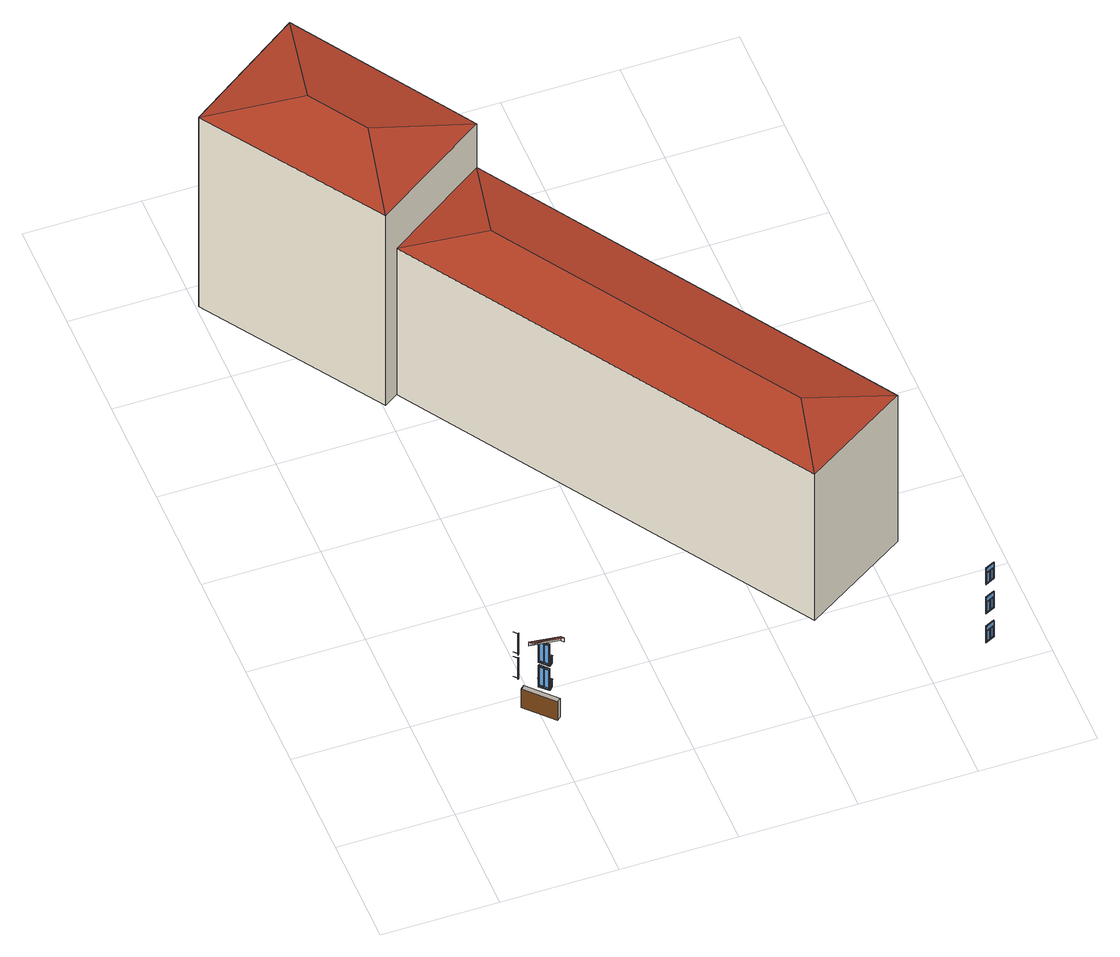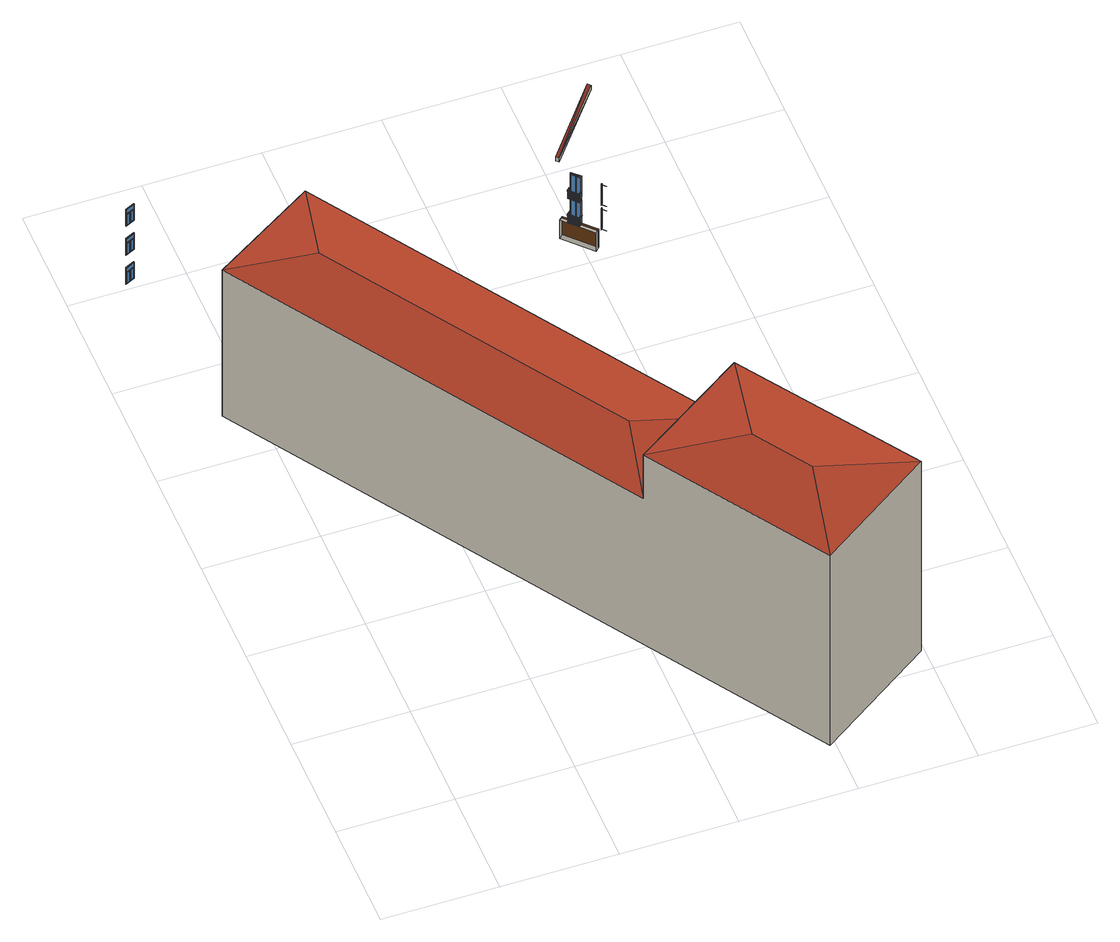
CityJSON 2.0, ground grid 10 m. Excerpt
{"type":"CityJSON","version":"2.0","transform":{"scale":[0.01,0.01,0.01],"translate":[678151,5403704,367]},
"CityObjects":{
"building1":{"type":"Building","attributes":{"measuredHeight":13.37},"children":["building1-1","building1-2"],"geometry":[{"type":"MultiSurface","lod":"3","boundaries":[[[0,1,2]],[[3,2,1]],[[4,5,6,7]],[[8,9,10,11]],[[12,13,14,15]],[[16,17,18,19]],[[20,21,22,23,24,25]],[[26,27,28,29,30,31]],[[24,25,32,33]],[[30,31,34,35]],[[36,37,38,39]],[[40,41,42,43]],[[15,14,5,4]],[[19,18,9,8]],[[44,45,46,47]],[[2,48,0]],[[2,3,49]],[[50,47,46,51]],[[45,52,51,46]],[[53,44,47,50]],[[54,55,56,57]],[[58,59,60,61]],[[62,63,64,65]],[[66,67,68,69]],[[70,71,72,73]],[[74,75,76,77]],[[78,79,80,81]],[[82,83,84,85]],[[57,56,86,87]],[[88,89,55,54]],[[61,60,90,91]],[[92,93,59,58]],[[54,57,87,88],[72,71,94,95]],[[58,61,91,92],[76,75,96,97]],[[71,70,98,94]],[[73,72,95,99]],[[75,74,100,96]],[[77,76,97,101]],[[98,99,73,70]],[[100,101,77,74]],[[102,80,79,103],[70,98,99,73]],[[104,84,83,105],[74,100,101,77]],[[106,103,79,78]],[[107,105,83,82]],[[81,80,102,108]],[[85,84,104,109]],[[89,86,110,111]],[[93,90,112,113]],[[65,114,115,62],[116,110,86,56,55,89,111,117]],[[69,118,119,66],[120,112,90,60,59,93,113,121]],[[86,89,88,87]],[[90,93,92,91]],[[111,110,122,123]],[[113,112,124,125]],[[94,98,99,95]],[[96,100,101,97]],[[126,114,65,64]],[[63,62,115,127]],[[128,118,69,68]],[[67,66,119,129]],[[130,131,132,133]],[[134,135,136,137]],[[108,102,103,106]],[[109,104,105,107]],[[138,139,140,141]],[[142,143,144,145]],[[106,138,141,108]],[[107,142,145,109]],[[64,126,127,63],[78,81,108,141,146,147,138,106]],[[68,128,129,67],[82,85,109,145,148,149,142,107]],[[150,117,111,123]],[[151,121,113,125]],[[122,110,116,152]],[[124,112,120,153]],[[152,154,133,130,155,150,123,122]],[[153,156,137,134,157,151,125,124]],[[133,132,158,154]],[[130,155,159,131]],[[137,136,160,156]],[[134,157,161,135]],[[162,163,140,139],[131,159,158,132]],[[164,165,144,143],[135,161,160,136]],[[132,131,159,158]],[[136,135,161,160]],[[147,162,139,138]],[[149,164,143,142]],[[141,140,163,146]],[[145,144,165,148]],[[152,116,117,150,155,154]],[[153,120,121,151,157,156]],[[155,154,158,159]],[[157,156,160,161]],[[114,126,127,115]],[[118,128,129,119]],[[146,163,162,147]],[[148,165,164,149]],[[52,53,50,51]],[[2,49,166,48]]],"semantics":{"surfaces":[{"type":"WallSurface"},{"type":"RoofSurface","materialUncertainty":"1"},{"type":"Window","frameMaterialClass":"Plastic","frameMaterialUncertainty":"0.3","paneMaterialClass":"Glass"},{"type":"Door","klumMaterialClass":"Wood","klumMaterialIndex":"L001","materialUncertainty":"0.3"},{"type":"OuterCeilingSurface"},{"type":"OuterFloorSurface"},{"type":"WallSurface","klumMaterialClass":"Plaster","klumMaterialIndex":"I002"}],"values":[0,1,2,2,2,2,2,2,2,2,2,2,2,2,0,0,1,3,4,5,2,2,2,2,2,2,2,2,2,2,2,2,2,2,2,2,2,2,2,2,2,2,2,2,2,2,2,2,2,2,2,2,2,2,2,2,2,2,2,2,2,2,2,2,2,2,2,2,2,2,2,2,2,2,2,2,2,2,2,2,2,2,2,2,2,2,2,2,2,2,2,2,2,2,2,2,0,6]}}]},
"building1-1":{"type":"BuildingInstallation","attributes":{"materialUncertainty":"0.3","materialClass":"Metal","materialName":"Steel","relationToConstruction":"outside"},"parents":["building1"],"geometry":[{"type":"MultiSurface","lod":"3","boundaries":[[[167,168,169,170]],[[171,172,173,174]],[[175,176,177,178]],[[172,179,180,171]],[[181,182,183,184]],[[185,173,174,186]],[[179,180,186,185]],[[187,188,189,190]],[[191,187,188,192]],[[193,194,195,196]],[[197,198,193,194]],[[199,200,201,202]],[[203,204,205,206]],[[207,208,209,210]],[[211,191,192,171,180,176,175,212,213,214,215,216,217,218,219,220,221,222,223,224,225,226,227,228,229,230,231]],[[232,233,199,200]],[[234,235,236,237,238,239,240,241,242,243,244,245,246,247,248,249,250,251,252,253,187,191,211,254]],[[255,256,257]],[[230,258,204,203,259,260,261,262,263,264,265,266,267,268,269,270,271,272,273,274,207,210,231]],[[233,258,202,199]],[[207,274,275,276,273,272,277,278,272,271,279,270,269,280,281,268,267,282,283,266,265,284,264,263,285,286,262,261,287,288,260,259,289,290,259,203,291,292,204,258,233,232,230,229,293,294,228,227,295,296,226,225,198,197,224,223,297,298,222,221,299,300,220,219,301,302,218,217,303,304,216,215,305,306,214,213,307,308,212,175,309,310,176,180,179,172,171,192,188,187,253,311,312,252,251,313,314,250,249,315,316,248,247,317,318,247,246,319,245,244,320,321,243,242,322,323,241,240,324,239,238,325,326,237,236,327,328,235,234,208]],[[208,234,254,209]],[[232,233,258,230]],[[231,210,209,254,211]],[[230,232,200,201]],[[279,271,270]],[[273,276,329,330]],[[278,277,331,332]],[[276,275,333,329]],[[172,179,185,173]],[[334,335,336,337]],[[338,339,340]],[[271,270,339,340]],[[275,274,341,333]],[[278,277,272]],[[289,259,257,255]],[[270,279,338,339]],[[263,262,342,343]],[[276,275,274,273]],[[277,272,344,331]],[[281,280,269,268]],[[333,329,330,341]],[[345,346,347,348]],[[191,187,190,349]],[[279,271,340,338]],[[281,280,350,351]],[[341,274,273,330]],[[280,269,352,350]],[[335,334,348,347,353],[329,333,341,330],[338,340,339],[332,331,344],[351,350,352,354],[355,356,357,358],[359,360,361],[362,363,343,342],[364,365,366,367],[256,255,257],[368,369,206,205],[200,199,202,201]],[[292,291,203,204]],[[331,332,344]],[[265,264,361,360]],[[288,287,261,260]],[[350,351,354,352]],[[259,290,256,257]],[[283,282,356,355]],[[284,265,264]],[[348,334,337,345]],[[285,263,343,363]],[[287,261,366,365]],[[262,286,362,342]],[[264,284,359,361]],[[266,283,355,358]],[[267,266,358,357]],[[258,230,201,202]],[[290,289,255,256]],[[288,287,365,364]],[[269,268,354,352]],[[261,260,367,366]],[[268,281,351,354]],[[363,362,342,343]],[[291,203,206,369]],[[292,291,369,368]],[[272,278,332,344]],[[286,285,263,262]],[[283,282,267,266]],[[284,265,360,359]],[[260,288,364,367]],[[282,267,357,356]],[[286,285,363,362]],[[369,368,205,206]],[[365,364,367,366]],[[290,289,259]],[[356,355,358,357]],[[359,361,360]],[[204,292,368,205]],[[370,347,346,371]],[[217,216,372,373]],[[302,301,374,375]],[[299,221,376,377]],[[298,297,378,379]],[[301,219,380,374]],[[220,300,381,382]],[[229,228,383,384]],[[225,224,195,196]],[[298,297,223,222]],[[224,197,194,195]],[[385,386,387,388]],[[297,223,389,378]],[[226,296,386,387]],[[307,213,184,181]],[[293,229,384,390]],[[390,391,383,384]],[[310,309,392,393]],[[308,307,181,182]],[[300,299,377,381]],[[219,218,394,380]],[[216,304,395,372]],[[377,381,382,376]],[[303,217,373,396]],[[304,303,396,395]],[[212,308,182,183]],[[223,222,397,389]],[[218,302,375,394]],[[306,305,215,214]],[[398,399,400,401]],[[176,310,393,177]],[[304,303,217,216]],[[302,301,219,218]],[[308,307,213,212]],[[310,309,175,176]],[[309,175,178,392]],[[221,220,382,376]],[[378,379,397,389]],[[180,171,174,186]],[[392,393,177,178]],[[222,298,379,397]],[[306,305,398,399]],[[300,299,221,220]],[[305,215,401,398]],[[215,214,400,401]],[[213,212,183,184]],[[214,306,399,400]],[[396,395,372,373]],[[374,375,394,380]],[[294,293,229,228]],[[295,227,388,385]],[[296,295,227,226]],[[294,293,390,391]],[[198,225,196,193]],[[296,295,385,386]],[[227,226,387,388]],[[197,198,225,224]],[[228,294,391,383]],[[192,191,349,402]],[[190,349,402,189]],[[312,311,403,404]],[[240,239,405,406]],[[327,236,407,408]],[[239,324,409,405]],[[326,325,410,411]],[[405,406,409]],[[238,237,412,413]],[[414,370,371,415]],[[236,235,328,327]],[[237,326,411,412]],[[236,235,416,407]],[[238,237,326,325]],[[242,241,323,322]],[[240,239,324]],[[311,253,417,403]],[[244,243,418,419]],[[316,315,420,421]],[[247,318,422,423]],[[328,327,408,424]],[[412,413,410,411]],[[246,245,425,426]],[[241,323,427,428]],[[317,247,423,429]],[[314,313,169,170]],[[235,328,424,416]],[[245,319,430,425]],[[247,318,317]],[[318,317,429,422]],[[242,241,428,431]],[[321,320,432,433]],[[416,407,408,424]],[[434,414,415,435]],[[243,321,433,418]],[[325,238,413,410]],[[248,316,421,436]],[[315,249,437,420]],[[252,312,404,438]],[[188,192,402,189]],[[324,240,406,409]],[[253,252,438,417]],[[323,322,439,427]],[[320,244,419,432]],[[251,250,167,168]],[[250,314,170,167]],[[319,246,426,430]],[[244,243,321,320]],[[322,242,431,439]],[[313,251,168,169]],[[249,248,316,315]],[[425,426,430]],[[438,417,403,404]],[[249,248,436,437]],[[423,429,422]],[[418,419,432,433]],[[428,431,439,427]],[[246,245,319]],[[436,437,420,421]],[[251,250,314,313]],[[253,252,312,311]],[[440,353,347,370,414,434],[168,167,170,169],[182,181,184,183],[173,185,186,174],[194,193,196,195],[386,385,388,387],[391,390,384,383],[381,377,376,382],[399,398,401,400],[379,378,389,397],[393,392,178,177],[395,396,373,372],[375,374,380,394],[349,190,189,402],[406,405,409],[413,412,411,410],[407,416,424,408],[426,425,430],[417,438,404,403],[423,422,429],[419,418,433,432],[431,428,427,439],[437,436,421,420]],[[336,441,435,415,371,346,345,337]],[[441,440,434,435]],[[440,441,336,335,353]]]}]},
"building1-2":{"type":"BuildingInstallation","attributes":{"materialUncertainty":"0.3","materialClass":"Metal","materialName":"Steel","relationToConstruction":"outside"},"parents":["building1"],"geometry":[{"type":"MultiSurface","lod":"3","boundaries":[[[442,443,444,445]],[[446,447,448,449]],[[450,451,452,453]],[[447,454,455,446]],[[456,457,458,459]],[[460,448,449,461]],[[454,455,461,460]],[[462,463,464,465]],[[466,462,463,467]],[[468,469,470,471]],[[472,473,468,469]],[[474,475,476]],[[477,478,479,480]],[[481,482,483,484]],[[485,466,467,446,455,451,450,486,487,488,489,490,491,492,493,494,495,496,497,498,499,500,501,502,503,504,505]],[[506,507,474,475]],[[508,509,510,511,512,513,514,515,516,517,518,519,520,521,522,523,524,525,462,466,485,526]],[[527,528,529,530]],[[504,478,477,531,532,533,534,535,536,537,538,539,540,541,542,543,544,545,546,547,481,484,505]],[[507,504,476,474]],[[481,547,548,549,546,545,550,551,545,544,552,553,543,542,554,555,541,540,556,557,539,538,558,537,536,559,560,535,534,561,562,533,532,563,564,531,477,565,566,478,504,507,506,504,503,567,568,502,501,569,570,500,499,473,472,498,497,571,572,496,495,573,574,494,493,575,576,492,491,577,578,490,489,579,580,488,487,581,582,486,450,583,584,451,455,454,447,446,467,463,462,525,585,586,525,524,587,588,523,522,589,521,520,590,591,520,519,592,518,517,593,594,516,515,595,596,514,513,597,598,513,512,599,600,511,510,601,602,509,508,482]],[[482,508,526,483]],[[506,507,504]],[[505,484,483,526,485]],[[504,506,475,476]],[[553,552,544,543]],[[546,549,603,604]],[[553,552,605,606]],[[551,550,607,608]],[[549,548,609,603]],[[447,454,460,448]],[[610,611,612,613]],[[605,606,614,615]],[[544,543,614,615]],[[548,547,616,609]],[[551,550,545]],[[563,532,530,527]],[[543,553,606,614]],[[536,535,617,618]],[[549,548,547,546]],[[550,545,619,607]],[[555,554,542,541]],[[609,603,604,616]],[[620,621,622,623]],[[466,462,465,624]],[[552,544,615,605]],[[555,554,625,626]],[[616,547,546,604]],[[554,542,627,625]],[[611,610,623,622,628],[603,609,616,604],[606,605,615,614],[608,607,619],[626,625,627,629],[630,631,632,633],[634,635,636],[637,638,618,617],[639,640,641,642],[528,527,530,529],[643,644,480,479],[475,474,476]],[[566,565,477,478]],[[607,608,619]],[[538,537,636,635]],[[562,561,534,533]],[[625,626,629,627]],[[531,564,528,529]],[[557,556,631,630]],[[558,538,537]],[[623,610,613,620]],[[559,536,618,638]],[[561,534,641,640]],[[532,531,529,530]],[[535,560,637,617]],[[537,558,634,636]],[[539,557,630,633]],[[540,539,633,632]],[[564,563,527,528]],[[562,561,640,639]],[[542,541,629,627]],[[534,533,642,641]],[[541,555,626,629]],[[638,637,617,618]],[[565,477,480,644]],[[566,565,644,643]],[[545,551,608,619]],[[560,559,536,535]],[[557,556,540,539]],[[558,538,635,634]],[[533,562,639,642]],[[556,540,632,631]],[[560,559,638,637]],[[644,643,479,480]],[[640,639,642,641]],[[564,563,532,531]],[[631,630,633,632]],[[634,636,635]],[[478,566,643,479]],[[645,622,621,646]],[[491,490,647,648]],[[576,575,649,650]],[[573,495,651,652]],[[572,571,653,654]],[[575,493,655,649]],[[494,574,656,657]],[[503,502,658,659]],[[499,498,470,471]],[[572,571,497,496]],[[498,472,469,470]],[[660,661,662,663]],[[571,497,664,653]],[[500,570,661,662]],[[581,487,459,456]],[[567,503,659,665]],[[665,666,658,659]],[[584,583,667,668]],[[582,581,456,457]],[[574,573,652,656]],[[493,492,669,655]],[[490,578,670,647]],[[652,656,657,651]],[[577,491,648,671]],[[578,577,671,670]],[[486,582,457,458]],[[497,496,672,664]],[[492,576,650,669]],[[580,579,489,488]],[[673,674,675,676]],[[451,584,668,452]],[[578,577,491,490]],[[576,575,493,492]],[[582,581,487,486]],[[584,583,450,451]],[[583,450,453,667]],[[495,494,657,651]],[[653,654,672,664]],[[455,446,449,461]],[[667,668,452,453]],[[496,572,654,672]],[[580,579,673,674]],[[574,573,495,494]],[[579,489,676,673]],[[489,488,675,676]],[[487,486,458,459]],[[488,580,674,675]],[[671,670,647,648]],[[649,650,669,655]],[[568,567,503,502]],[[569,501,663,660]],[[570,569,501,500]],[[568,567,665,666]],[[473,499,471,468]],[[570,569,660,661]],[[501,500,662,663]],[[472,473,499,498]],[[502,568,666,658]],[[467,466,624,677]],[[465,624,677,464]],[[586,585,678,679]],[[601,510,680,681]],[[513,598,682,683]],[[600,599,684,685]],[[683,686,682]],[[512,511,687,688]],[[689,645,646,690]],[[510,509,602,601]],[[511,600,685,687]],[[510,509,691,680]],[[512,511,600,599]],[[515,514,596,595]],[[513,598,597]],[[585,525,692,678]],[[517,516,693,694]],[[520,591,695,696]],[[598,597,686,682]],[[602,601,681,697]],[[687,688,684,685]],[[519,518,698,699]],[[514,596,700,701]],[[590,520,696,702]],[[588,587,444,445]],[[509,602,697,691]],[[518,592,703,698]],[[520,591,590]],[[591,590,702,695]],[[515,514,701,704]],[[594,593,705,706]],[[691,680,681,697]],[[707,689,690,708]],[[516,594,706,693]],[[599,512,688,684]],[[521,589,709,710]],[[589,522,711,709]],[[525,586,679,692]],[[463,467,677,464]],[[597,513,683,686]],[[596,595,712,700]],[[593,517,694,705]],[[524,523,442,443]],[[523,588,445,442]],[[592,519,699,703]],[[517,516,594,593]],[[595,515,704,712]],[[587,524,443,444]],[[522,521,589]],[[698,699,703]],[[692,678,679]],[[522,521,710,711]],[[696,702,695]],[[693,694,705,706]],[[701,704,712,700]],[[519,518,592]],[[710,711,709]],[[524,523,588,587]],[[525,586,585]],[[713,628,622,645,689,707],[443,442,445,444],[457,456,459,458],[448,460,461,449],[469,468,471,470],[661,660,663,662],[666,665,659,658],[656,652,651,657],[674,673,676,675],[654,653,664,672],[668,667,453,452],[670,671,648,647],[650,649,655,669],[624,465,464,677],[683,682,686],[688,687,685,684],[680,691,697,681],[699,698,703],[692,679,678],[696,695,702],[694,693,706,705],[704,701,700,712],[711,710,709]],[[612,714,708,690,646,621,620,613]],[[714,713,707,708]],[[713,714,612,611,628]]]}]},
"building2":{"type":"Building","attributes":{"dataAvailable":"NotSufficient","measuredHeight":22.75},"geometry":[{"type":"MultiSurface","lod":"3","boundaries":[[[715,716,717]],[[718,719,715,717]],[[716,715,719,720]],[[719,718,720]],[[721,722,723,724]],[[723,725,724]],[[722,721,726]],[[725,723,722,726]],[[727,728,725,726]],[[729,727,726,721]],[[730,731,717,716]],[[731,729,721,724,718,717]],[[732,730,716,720]],[[732,720,718,724,725,728]],[[729,731,730,732,728,727]]],"semantics":{"surfaces":[{"type":"RoofSurface"},{"type":"WallSurface"},{"type":"GroundSurface"}],"values":[0,0,0,0,0,0,0,0,1,1,1,1,1,1,2]}}]},
"building3":{"type":"Building","attributes":{"measuredHeight":16.21},"geometry":[{"type":"MultiSurface","lod":"3","boundaries":[[[733,734,735,736]],[[737,738,734,735]],[[739,740,741,742]],[[743,744,740,741]],[[745,746,747,748]],[[749,750,746,747]],[[751,752,753,754]],[[755,756,757,758]],[[759,760,761,762]],[[763,764,765,766]],[[767,768,769,770]],[[771,772,773,774]],[[775,753,752,776]],[[777,757,756,778]],[[779,761,760,780]],[[776,781,782,775]],[[778,783,784,777]],[[780,785,786,779]],[[787,788,789,790]],[[791,792,793,794]],[[795,796,797,798]],[[799,800,801,802]],[[803,804,805,806]],[[807,808,809,810]],[[766,765,811,812]],[[813,814,764,763]],[[770,769,815,816]],[[817,818,768,767]],[[774,773,819,820]],[[821,822,772,771]],[[823,824,825,826]],[[827,828,829,830]],[[831,832,833,834]],[[814,811,765,764],[823,824,825,826]],[[818,815,769,768],[827,828,829,830]],[[822,819,773,772],[831,832,833,834]],[[823,835,836,826]],[[827,837,838,830]],[[831,839,840,834]],[[787,790,841,842],[843,836,835,844]],[[791,794,845,846],[847,838,837,848]],[[795,798,849,850],[851,840,839,852]],[[790,789,853,841]],[[842,854,788,787]],[[794,793,855,845]],[[846,856,792,791]],[[798,797,857,849]],[[850,858,796,795]],[[824,844,835,823]],[[828,848,837,827]],[[832,852,839,831]],[[812,811,814,813]],[[816,815,818,817]],[[820,819,822,821]],[[853,854,842,841]],[[855,856,846,845]],[[857,858,850,849]],[[734,859,860,738],[763,766,812,861,862,863,864,813]],[[734,733,865,859],[751,754,866,867]],[[740,868,869,744],[767,770,816,870,871,872,873,817]],[[740,739,874,868],[755,758,875,876]],[[746,877,878,750],[771,774,820,879,880,881,882,821]],[[746,745,883,877],[759,762,884,885]],[[813,864,861,812]],[[817,873,870,816]],[[821,882,879,820]],[[754,753,886,866]],[[867,887,752,751]],[[758,757,888,875]],[[876,889,756,755]],[[762,761,890,884]],[[885,891,760,759]],[[799,892,893,800]],[[803,894,895,804]],[[807,896,897,808]],[[753,752,887,886],[892,799,800,893]],[[757,756,889,888],[894,803,804,895]],[[761,760,891,890],[896,807,808,897]],[[734,859,898,735]],[[865,733,736,899]],[[738,737,900,860]],[[740,868,901,741]],[[874,739,742,902]],[[744,743,903,869]],[[746,877,904,747]],[[883,745,748,905]],[[750,749,906,878]],[[800,893,907,801]],[[892,799,802,908]],[[804,895,909,805]],[[894,803,806,910]],[[808,897,911,809]],[[896,807,810,912]],[[913,886,753,775]],[[914,888,757,777]],[[915,890,761,779]],[[776,752,887,916]],[[778,756,889,917]],[[780,760,891,918]],[[802,908,907,801]],[[806,910,909,805]],[[810,912,911,809]],[[775,776,916,913],[908,802,801,907]],[[777,778,917,914],[910,806,805,909]],[[779,780,918,915],[912,810,809,911]],[[781,776,916,919]],[[920,913,775,782]],[[783,778,917,921]],[[922,914,777,784]],[[785,780,918,923]],[[924,915,779,786]],[[854,853,925,926]],[[856,855,927,928]],[[858,857,929,930]],[[735,898,900,737],[931,925,853,789,788,854,926,932]],[[736,735,898,899],[920,782,781,919]],[[741,901,903,743],[933,927,855,793,792,856,928,934]],[[742,741,901,902],[922,784,783,921]],[[747,904,906,749],[935,929,857,797,796,858,930,936]],[[748,747,904,905],[924,786,785,923]],[[864,937,938,861]],[[873,939,940,870]],[[882,941,942,879]],[[926,925,943,944]],[[928,927,945,946]],[[930,929,947,948]],[[949,950,951,952]],[[953,954,955,956]],[[957,958,959,960]],[[861,938,961,862]],[[863,962,937,864]],[[870,940,963,871]],[[872,964,939,873]],[[879,942,965,880]],[[881,966,941,882]],[[949,952,967,968]],[[937,962,961,938],[952,967,968,949]],[[953,956,969,970]],[[939,964,963,940],[956,969,970,953]],[[957,960,971,972]],[[941,966,965,942],[960,971,972,957]],[[968,973,950,949]],[[970,974,954,953]],[[972,975,958,957]],[[952,951,976,967]],[[956,955,977,969]],[[960,959,978,971]],[[943,979,980,944],[950,951,976,973]],[[945,981,982,946],[954,955,977,974]],[[947,983,984,948],[958,959,978,975]],[[980,932,926,944]],[[982,934,928,946]],[[984,936,930,948]],[[943,925,931,979]],[[945,927,933,981]],[[947,929,935,983]],[[967,976,973,968]],[[969,977,974,970]],[[971,978,975,972]],[[893,892,908,907]],[[895,894,910,909]],[[897,896,912,911]],[[862,961,962,863]],[[871,963,964,872]],[[880,965,966,881]],[[866,886,887,867]],[[875,888,889,876]],[[884,890,891,885]],[[979,931,932,980]],[[981,933,934,982]],[[983,935,936,984]],[[916,887,886,913]],[[917,889,888,914]],[[918,891,890,915]],[[919,916,913,920]],[[921,917,914,922]],[[923,918,915,924]],[[859,865,899,898]],[[898,859,860,900]],[[868,874,902,901]],[[901,868,869,903]],[[877,883,905,904]],[[904,877,878,906]]],"semantics":{"surfaces":[{"type":"Window","frameKlumMaterialClass":"Wood","frameKlumMaterialIndex":"L101","frameMaterialUncertainty":"0.5","paneMaterialClass":"Glass"}],"values":[0,0,0,0,0,0,0,0,0,0,0,0,0,0,0,0,0,0,0,0,0,0,0,0,0,0,0,0,0,0,0,0,0,0,0,0,0,0,0,0,0,0,0,0,0,0,0,0,0,0,0,0,0,0,0,0,0,0,0,0,0,0,0,0,0,0,0,0,0,0,0,0,0,0,0,0,0,0,0,0,0,0,0,0,0,0,0,0,0,0,0,0,0,0,0,0,0,0,0,0,0,0,0,0,0,0,0,0,0,0,0,0,0,0,0,0,0,0,0,0,0,0,0,0,0,0,0,0,0,0,0,0,0,0,0,0,0,0,0,0,0,0,0,0,0,0,0,0,0,0,0,0,0,0,0,0,0,0,0,0,0,0,0,0,0,0,0,0,0,0,0,0,0,0,0,0,0,0,0,0,0,0,0]}}]}
},
"vertices":[
[757,375,1325],[757,375,1371],[1136,678,986],[782,348,1371],[884,941,568],[882,939,568],[852,971,568],[853,973,568],[884,941,848],[882,939,848],[852,971,848],[853,973,848],[853,973,338],[852,971,338],[882,939,338],[884,941,338],[853,973,618],[852,971,618],[882,939,618],[884,941,618],[878,936,568],[876,935,568],[876,935,338],[878,936,338],[878,936,348],[878,936,558],[878,936,848],[876,935,848],[876,935,618],[878,936,618],[878,936,628],[878,936,838],[882,940,558],[882,940,348],[882,940,838],[882,940,628],[878,933,576],[885,940,576],[885,940,330],[878,933,330],[878,933,856],[885,940,856],[885,940,610],[878,933,610],[915,909,62],[915,909,274],[883,878,274],[883,878,62],[1136,678,941],[1158,655,986],[1102,649,62],[1102,649,274],[1134,679,274],[1134,679,62],[1002,807,338],[1000,805,338],[1000,805,568],[1002,807,568],[1002,807,618],[1000,805,618],[1000,805,848],[1002,807,848],[999,806,330],[1007,813,330],[1007,813,576],[999,806,576],[999,806,610],[1007,813,610],[1007,813,856],[999,806,856],[1007,809,348],[1003,806,348],[1003,806,558],[1007,809,558],[1007,809,628],[1003,806,628],[1003,806,838],[1007,809,838],[1008,812,568],[1006,810,568],[1006,810,338],[1008,812,338],[1008,812,848],[1006,810,848],[1006,810,618],[1008,812,618],[1030,774,568],[1032,775,568],[1032,775,338],[1030,774,338],[1030,774,848],[1032,775,848],[1032,775,618],[1030,774,618],[1031,776,348],[1031,776,558],[1031,776,628],[1031,776,838],[1035,780,348],[1035,780,558],[1035,780,628],[1035,780,838],[1036,779,338],[1036,779,568],[1036,779,618],[1036,779,848],[1038,781,568],[1038,781,848],[1038,781,338],[1038,781,618],[1031,773,568],[1031,773,338],[1031,773,848],[1031,773,618],[1063,739,576],[1063,739,330],[1062,741,568],[1062,741,338],[1063,739,856],[1063,739,610],[1062,741,848],[1062,741,618],[1033,774,568],[1033,774,338],[1033,774,848],[1033,774,618],[1070,746,576],[1070,746,330],[1070,746,856],[1070,746,610],[1034,773,348],[1038,777,348],[1038,777,558],[1034,773,558],[1034,773,628],[1038,777,628],[1038,777,838],[1034,773,838],[1039,779,568],[1037,778,568],[1037,778,338],[1039,779,338],[1039,779,848],[1037,778,848],[1037,778,618],[1039,779,618],[1069,747,338],[1069,747,568],[1069,747,618],[1069,747,848],[1064,743,338],[1064,743,618],[1064,743,568],[1064,743,848],[1064,743,558],[1064,743,348],[1064,743,838],[1064,743,628],[1067,746,558],[1067,746,348],[1067,746,838],[1067,746,628],[1068,746,568],[1068,746,338],[1068,746,848],[1068,746,618],[1158,655,941],
[1024,838,412],[1024,839,412],[1027,836,412],[1026,836,412],[1038,834,330],[1035,832,330],[1035,832,412],[1038,834,412],[1045,827,330],[1043,829,330],[1043,829,412],[1045,827,412],[1037,830,330],[1039,833,330],[1047,819,412],[1046,821,412],[1048,823,412],[1050,822,412],[1037,830,412],[1039,833,412],[1028,843,330],[1031,840,330],[1031,840,412],[1028,843,412],[1029,844,330],[1032,841,330],[1078,787,412],[1077,788,412],[1079,791,412],[1081,789,412],[1077,788,330],[1078,787,330],[1097,771,412],[1098,772,412],[1100,769,412],[1100,768,412],[1097,766,330],[1098,767,330],[1098,767,412],[1097,766,412],[1073,743,330],[1073,744,330],[1073,744,326],[1073,743,326],[1029,844,326],[1048,823,330],[1050,822,330],[1054,818,330],[1055,817,330],[1059,812,330],[1060,811,330],[1064,807,330],[1065,806,330],[1069,802,330],[1070,800,330],[1074,796,330],[1076,795,330],[1079,791,330],[1081,789,330],[1085,786,330],[1086,784,330],[1090,780,330],[1091,779,330],[1100,769,330],[1100,769,326],[1098,772,330],[1097,771,330],[1002,818,330],[1004,820,330],[1005,821,330],[1007,822,330],[1007,823,330],[1009,825,330],[1010,825,330],[1011,827,330],[1012,827,330],[1014,829,330],[1014,830,330],[1016,832,330],[1017,832,330],[1019,834,330],[1021,836,330],[1022,837,330],[1024,838,330],[1024,839,330],[1026,841,330],[1027,841,330],[1002,818,326],[1092,767,412],[1093,767,412],[1095,764,412],[1100,768,330],[1095,764,330],[1093,762,330],[1092,762,330],[1091,760,330],[1090,759,330],[1088,758,330],[1088,757,330],[1086,755,330],[1085,755,330],[1083,753,330],[1083,752,330],[1081,750,330],[1080,750,330],[1078,748,330],[1076,746,330],[1075,745,330],[1073,748,330],[1073,749,330],[1075,750,330],[1076,751,330],[1078,753,330],[1080,755,330],[1081,756,330],[1082,757,330],[1083,758,330],[1085,760,330],[1087,762,330],[1088,763,330],[1090,764,330],[1090,765,330],[1092,767,330],[1093,767,330],[1095,769,330],[1095,770,330],[1088,776,330],[1087,777,330],[1083,782,330],[1082,783,330],[1073,792,330],[1072,794,330],[1068,798,330],[1066,799,330],[1063,803,330],[1061,804,330],[1057,808,330],[1056,810,330],[1052,814,330],[1051,815,330],[1047,819,330],[1046,821,330],[1042,825,330],[1041,826,330],[1029,839,330],[1029,838,330],[1027,836,330],[1026,836,330],[1024,834,330],[1024,833,330],[1022,832,330],[1021,831,330],[1019,829,330],[1017,827,330],[1016,826,330],[1015,825,330],[1014,824,330],[1012,822,330],[1010,820,330],[1009,820,330],[1007,818,330],[1007,817,330],[1073,749,412],[1076,746,412],[1075,750,412],[1076,751,412],[1073,748,412],[1075,741,412],[1104,769,412],[1104,769,416],[1075,741,416],[1078,753,412],[1081,750,412],[1080,750,412],[1075,745,412],[1091,760,412],[1090,759,412],[1078,748,412],[1069,748,416],[1091,769,416],[1091,769,412],[1069,748,412],[1029,844,412],[1080,755,412],[1081,756,412],[1083,752,412],[1098,776,412],[1083,753,412],[1083,758,412],[1082,757,412],[1085,755,412],[1086,755,412],[1085,760,412],[1088,757,412],[1088,758,412],[1088,763,412],[1087,762,412],[1090,765,412],[1090,764,412],[1092,762,412],[1093,762,412],[1095,770,412],[1095,769,412],[1029,834,412],[1029,834,416],[1059,812,412],[1060,811,412],[1063,803,412],[1061,804,412],[1070,800,412],[1068,798,412],[1073,792,412],[1072,794,412],[1065,806,412],[1066,799,412],[1069,802,412],[1090,780,412],[1091,779,412],[1083,782,412],[1082,783,412],[1085,786,412],[1086,784,412],[1076,795,412],[1088,776,412],[1087,777,412],[1042,825,412],[1041,826,412],[1064,807,412],[1056,810,412],[1057,808,412],[1074,796,412],[1052,814,412],[1051,815,412],[1054,818,412],[1055,817,412],[1032,841,412],[1029,839,412],[1029,838,412],[1009,825,412],[1010,825,412],[1005,821,412],[1007,818,412],[1012,822,412],[1010,820,412],[1009,820,412],[1007,822,412],[1007,823,412],[1007,813,412],[1007,813,416],[1004,820,412],[1027,841,412],[1014,829,412],[1014,830,412],[1024,834,412],[1024,833,412],[1021,831,412],[1019,834,412],[1007,817,412],[1016,832,412],[1017,832,412],[1014,824,412],[1011,827,412],[1022,832,412],[1019,829,412],[1012,827,412],[1017,827,412],[1016,826,412],[1000,820,412],[1000,820,416],[1021,836,412],[1022,837,412],[1026,841,412],[1015,825,412],[1029,848,412],[1029,848,416],
[1024,838,685],[1025,838,685],[1028,835,685],[1027,835,685],[1039,833,603],[1036,831,603],[1036,831,685],[1039,833,685],[1045,826,603],[1044,828,603],[1044,828,685],[1045,826,685],[1038,829,603],[1040,832,603],[1048,818,685],[1047,820,685],[1049,822,685],[1051,821,685],[1038,829,685],[1040,832,685],[1029,842,603],[1032,839,603],[1032,839,685],[1029,842,685],[1030,843,603],[1032,840,603],[1079,786,685],[1078,787,685],[1080,790,685],[1082,789,685],[1078,787,603],[1079,786,603],[1098,770,685],[1098,771,685],[1101,768,685],[1098,765,603],[1099,766,603],[1099,766,685],[1098,765,685],[1074,742,603],[1074,743,603],[1074,743,599],[1074,742,599],[1030,843,599],[1049,822,603],[1051,821,603],[1054,817,603],[1056,816,603],[1060,812,603],[1061,810,603],[1065,806,603],[1066,805,603],[1070,801,603],[1071,799,603],[1075,795,603],[1076,794,603],[1080,790,603],[1082,789,603],[1086,785,603],[1087,783,603],[1091,779,603],[1092,778,603],[1101,768,603],[1101,768,599],[1098,771,603],[1098,770,603],[1003,817,603],[1005,819,603],[1006,820,603],[1007,821,603],[1008,822,603],[1010,824,603],[1012,826,603],[1013,826,603],[1015,828,603],[1015,829,603],[1017,831,603],[1018,831,603],[1020,833,603],[1022,835,603],[1023,836,603],[1024,838,603],[1025,838,603],[1027,840,603],[1003,817,599],[1093,766,685],[1094,766,685],[1096,764,685],[1096,763,685],[1096,764,603],[1096,763,603],[1094,761,603],[1093,761,603],[1091,759,603],[1091,758,603],[1089,757,603],[1088,756,603],[1087,754,603],[1086,754,603],[1084,752,603],[1083,751,603],[1082,750,603],[1081,749,603],[1079,747,603],[1077,745,603],[1076,744,603],[1074,747,603],[1074,748,603],[1076,750,603],[1077,750,603],[1078,752,603],[1079,752,603],[1081,754,603],[1081,755,603],[1083,757,603],[1084,757,603],[1086,759,603],[1088,761,603],[1089,762,603],[1091,763,603],[1091,764,603],[1093,766,603],[1094,766,603],[1095,768,603],[1096,769,603],[1089,775,603],[1088,776,603],[1084,781,603],[1083,782,603],[1074,791,603],[1072,793,603],[1069,797,603],[1067,798,603],[1063,802,603],[1062,804,603],[1058,808,603],[1057,809,603],[1053,813,603],[1052,814,603],[1048,818,603],[1047,820,603],[1043,824,603],[1041,825,603],[1030,838,603],[1029,837,603],[1028,835,603],[1027,835,603],[1025,833,603],[1023,831,603],[1022,830,603],[1020,828,603],[1018,826,603],[1017,825,603],[1016,824,603],[1015,823,603],[1013,821,603],[1012,821,603],[1011,819,603],[1010,819,603],[1008,817,603],[1008,816,603],[1074,748,685],[1077,745,685],[1078,752,685],[1079,752,685],[1076,750,685],[1077,750,685],[1074,747,685],[1076,740,685],[1105,768,685],[1105,768,690],[1076,740,690],[1082,750,685],[1081,749,685],[1076,744,685],[1091,759,685],[1091,758,685],[1079,747,685],[1069,747,690],[1092,768,690],[1092,768,685],[1069,747,685],[1030,843,685],[1081,754,685],[1081,755,685],[1083,751,685],[1099,775,685],[1084,752,685],[1084,757,685],[1083,757,685],[1086,754,685],[1087,754,685],[1086,759,685],[1088,756,685],[1089,757,685],[1089,762,685],[1088,761,685],[1091,764,685],[1091,763,685],[1093,761,685],[1094,761,685],[1096,769,685],[1095,768,685],[1030,833,685],[1030,833,690],[1060,812,685],[1061,810,685],[1063,802,685],[1062,804,685],[1071,799,685],[1069,797,685],[1074,791,685],[1072,793,685],[1066,805,685],[1067,798,685],[1070,801,685],[1091,779,685],[1092,778,685],[1084,781,685],[1083,782,685],[1086,785,685],[1087,783,685],[1076,794,685],[1089,775,685],[1088,776,685],[1043,824,685],[1041,825,685],[1065,806,685],[1057,809,685],[1058,808,685],[1075,795,685],[1053,813,685],[1052,814,685],[1054,817,685],[1056,816,685],[1032,840,685],[1030,838,685],[1029,837,685],[1006,820,685],[1008,817,685],[1012,821,685],[1010,824,685],[1011,819,685],[1010,819,685],[1013,821,685],[1007,821,685],[1008,822,685],[1007,812,685],[1007,812,690],[1005,819,685],[1027,840,685],[1015,828,685],[1015,829,685],[1022,830,685],[1020,833,685],[1008,816,685],[1017,831,685],[1018,831,685],[1015,823,685],[1012,826,685],[1023,831,685],[1020,828,685],[1013,826,685],[1018,826,685],[1017,825,685],[1001,819,685],[1001,819,690],[1025,833,685],[1022,835,685],[1023,836,685],[1016,824,685],[1030,847,685],[1030,847,690],
[3527,1685,1812],[3366,956,1729],[4270,1519,1729],[2035,4960,1729],[1881,4216,1812],[1145,4367,1729],[1044,6487,2229],[871,5624,2325],[1193,5134,2325],[2035,4960,2229],[1023,4286,2229],[23,5788,2229],[23,5788,50],[1023,4286,50],[1044,6487,50],[3366,956,50],[4270,1519,50],[1145,4367,50],
[4469,85,446],[4469,85,393],[4473,76,393],[4473,76,446],[4473,76,260],[4469,85,260],[4469,85,781],[4469,85,728],[4473,76,728],[4473,76,781],[4473,76,595],[4469,85,595],[4469,85,1116],[4469,85,1063],[4473,76,1063],[4473,76,1116],[4473,76,930],[4469,85,930],[4471,86,443],[4473,84,443],[4473,84,396],[4471,86,396],[4471,86,778],[4473,84,778],[4473,84,731],[4471,86,731],[4471,86,1113],[4473,84,1113],[4473,84,1066],[4471,86,1066],[4472,86,389],[4473,84,389],[4473,84,264],[4472,86,264],[4472,86,724],[4473,84,724],[4473,84,599],[4472,86,599],[4472,86,1059],[4473,84,1059],[4473,84,934],[4472,86,934],[4475,78,396],[4475,78,443],[4475,78,731],[4475,78,778],[4475,78,1066],[4475,78,1113],[4476,77,443],[4476,77,396],[4476,77,778],[4476,77,731],[4476,77,1113],[4476,77,1066],[4475,79,264],[4476,77,264],[4476,77,389],[4475,79,389],[4475,79,599],[4476,77,599],[4476,77,724],[4475,79,724],[4475,79,934],[4476,77,934],[4476,77,1059],[4475,79,1059],[4476,85,440],[4476,85,400],[4478,79,400],[4478,79,440],[4476,85,775],[4476,85,735],[4478,79,735],[4478,79,775],[4476,85,1110],[4476,85,1070],[4478,79,1070],[4478,79,1110],[4508,101,264],[4507,103,264],[4507,103,389],[4508,101,389],[4508,101,599],[4507,103,599],[4507,103,724],[4508,101,724],[4508,101,934],[4507,103,934],[4507,103,1059],[4508,101,1059],[4503,99,269],[4503,99,383],[4478,86,383],[4478,86,269],[4503,99,605],[4503,99,718],[4478,86,718],[4478,86,605],[4503,99,939],[4503,99,1053],[4478,86,1053],[4478,86,939],[4506,94,269],[4480,82,269],[4506,94,605],[4480,82,605],[4506,94,939],[4480,82,939],[4510,96,389],[4510,96,264],[4480,82,383],[4506,94,383],[4510,96,724],[4510,96,599],[4480,82,718],[4506,94,718],[4510,96,1059],[4510,96,934],[4480,82,1053],[4506,94,1053],[4511,94,389],[4511,94,264],[4511,94,724],[4511,94,599],[4511,94,1059],[4511,94,934],[4550,124,393],[4550,124,260],[4511,105,264],[4546,122,264],[4546,122,389],[4511,105,389],[4550,124,446],[4547,122,396],[4547,122,443],[4550,124,728],[4550,124,595],[4511,105,599],[4546,122,599],[4546,122,724],[4511,105,724],[4550,124,781],[4547,122,731],[4547,122,778],[4550,124,1063],[4550,124,930],[4511,105,934],[4546,122,934],[4546,122,1059],[4511,105,1059],[4550,124,1116],[4547,122,1066],[4547,122,1113],[4548,120,396],[4548,120,443],[4548,120,731],[4548,120,778],[4548,120,1066],[4548,120,1113],[4545,119,440],[4545,119,400],[4545,119,775],[4545,119,735],[4545,119,1110],[4545,119,1070],[4554,115,393],[4554,115,446],[4554,115,260],[4554,115,728],[4554,115,781],[4554,115,595],[4554,115,1063],[4554,115,1116],[4554,115,930],[4548,113,400],[4548,113,440],[4548,113,735],[4548,113,775],[4548,113,1070],[4548,113,1110],[4551,114,396],[4551,114,731],[4551,114,1066],[4551,114,443],[4551,114,778],[4551,114,1113],[4551,113,443],[4551,113,396],[4551,113,778],[4551,113,731],[4551,113,1113],[4551,113,1066],[4516,96,389],[4516,96,264],[4516,96,724],[4516,96,599],[4516,96,1059],[4516,96,934],[4551,113,389],[4551,113,264],[4551,113,724],[4551,113,599],[4551,113,1059],[4551,113,934],[4513,103,389],[4513,103,264],[4513,103,724],[4513,103,599],[4513,103,1059],[4513,103,934],[4515,99,389],[4515,99,264],[4515,99,724],[4515,99,599],[4515,99,1059],[4515,99,934],[4517,105,383],[4519,101,383],[4519,101,269],[4517,105,269],[4517,105,718],[4519,101,718],[4519,101,605],[4517,105,605],[4517,105,1053],[4519,101,1053],[4519,101,939],[4517,105,939],[4547,120,264],[4547,120,389],[4547,120,599],[4547,120,724],[4547,120,934],[4547,120,1059],[4543,118,269],[4543,118,383],[4543,118,605],[4543,118,718],[4543,118,939],[4543,118,1053],[4545,113,383],[4545,113,718],[4545,113,1053],[4545,113,269],[4545,113,605],[4545,113,939],[4550,115,389],[4550,115,264],[4550,115,724],[4550,115,599],[4550,115,1059],[4550,115,934]
]}
